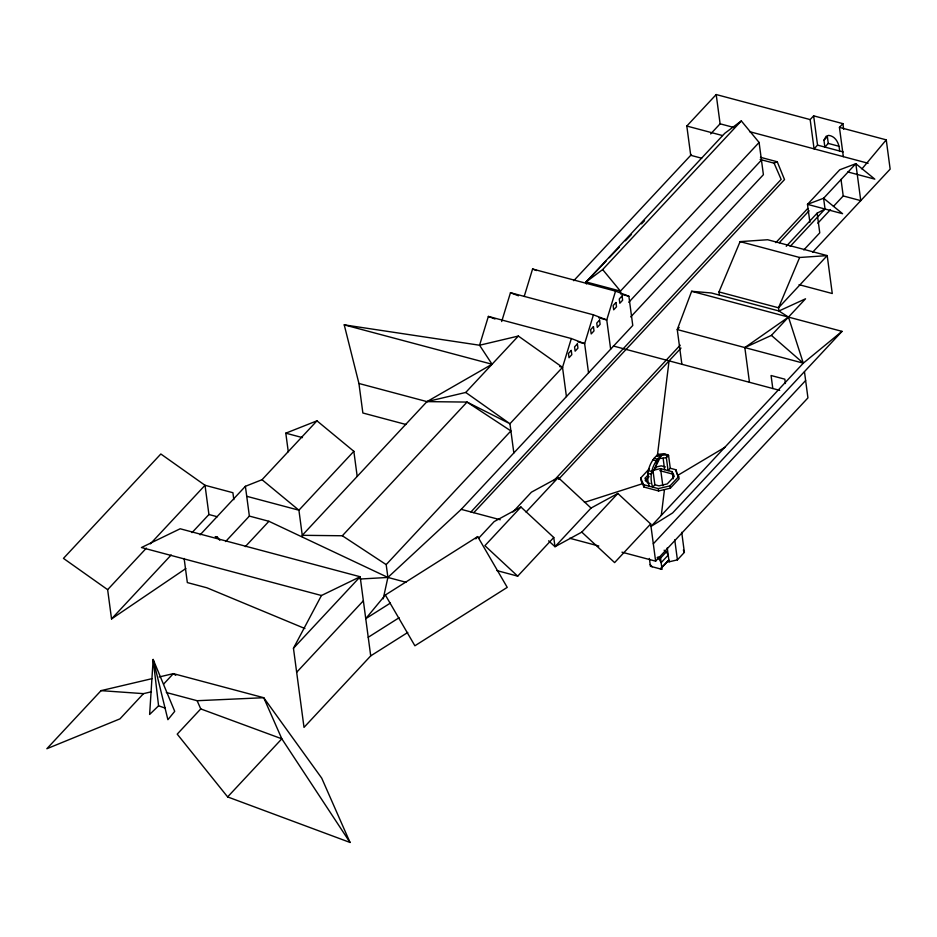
<?xml version="1.0" encoding="UTF-8"?>
<svg xmlns="http://www.w3.org/2000/svg" width="937" height="937" viewBox="0 0 937 937"><rect width="100%" height="100%" fill="white"/><g stroke="black" fill="none" stroke-linecap="round" stroke-linejoin="round"><path stroke-width="1.41" d="M655.841 468.102L656.732 460.863M657.27 456.518L669.065 360.874M661.288 515.35L664.474 489.571M383.21 598.837L387.895 577.438L386.185 564.613L342.333 535.765L302.264 535.308L426.967 401.622L492.054 364.247L479.568 345.238L344.23 324.858L358.93 383.479L362.865 412.994L405.908 424.473M649.247 486.209C645.335 475.047 648.896 461.941 657.997 454.445L663.982 453.672L668.549 455.323L670.271 468.254L668.069 470.608L666.348 457.678L667.413 454.586L661.428 455.359L657.997 454.445M588.541 372.879L584.641 343.645L571.324 338.538L488.364 316.425L479.568 345.238L518.348 336.055L562.528 367.351L566.428 396.585M501.682 321.532L510.466 292.719L593.437 314.832L606.754 319.939L610.655 349.173M524.205 296.455L532.579 269.013L615.55 291.126L628.868 296.233L632.768 325.467L461.238 509.353L387.895 577.438L360.171 579.031M513.839 452.969L509.939 423.735L562.528 367.351L571.324 338.538M593.437 314.832L584.641 343.645L577.942 341.853M615.55 291.126L606.754 319.939L598.72 317.795M691.647 291.29L842.012 331.358L672.637 512.937L650.992 526.442L803.314 363.158L788.474 317.093L778.963 310.99L711.382 292.976L691.647 291.29L677.252 329.566L681.878 364.282M719.417 295.12L718.995 291.922L740.101 241.617L767.672 239.743L827.207 255.614L832.267 293.527L799.062 284.672M718.995 291.922L778.53 307.793L827.207 255.614L799.636 257.488L778.53 307.793L778.963 310.99L805.539 298.798L771.409 335.387L744.833 347.58L749.459 382.296M293.457 648.252L321.45 595.51L360.159 576.747L370.712 655.877L304.01 727.381L293.457 648.252L360.159 576.747L180.162 528.773L141.452 547.536L321.45 595.51M823.951 140.222L827.359 136.568L828.273 143.42L824.865 147.074L823.951 140.222L826.094 136.298L828.648 135.385C836.015 136.181 839.575 144.333 839.505 150.974M385.353 595.007L414.892 645.78L507.233 587.382L477.694 536.596L385.353 595.007L365.746 618.666L390.378 603.088M475.832 538.857L477.694 536.596M861.946 168.883L886.25 139.859L839.435 127.385L843.335 156.655M163.694 684.022L173.345 673.633L263.73 697.714L321.731 778.155L350.04 842.457L227.632 796.918L177.222 734.128L200.752 708.911L197.133 700.712L166.317 692.502M185.842 568.548L111.538 618.912L107.638 589.666L146.395 548.122M150.365 543.87L205.016 485.284L232.903 492.71L233.828 499.667M111.538 618.912L171.166 554.997M192.026 532.626L208.928 514.518L205.016 485.284L160.836 453.988L63.458 558.382L107.638 589.666M200.108 534.851L245.389 486.303L262.032 479.709L316.964 420.83L353.846 451.318L357.196 476.418M225.618 541.551L249.371 516.088L245.389 486.303M152.087 678.634L101.055 690.639L46.85 748.733L119.959 718.866L143.478 693.649L151.349 691.799M245.295 546.634L268.931 521.3L387.895 577.438L405.99 582.264M353.846 451.318L298.915 510.196L302.51 537.147M701.672 158.224L690.721 155.308L686.809 126.038L716.196 94.543L810.165 119.585L813.644 115.848L842.913 123.649L843.651 129.224M358.93 383.479L426.967 401.622L465.748 392.451L518.348 336.055M573.737 280.713L691.459 154.523M710.668 133.921L720.108 123.813L716.196 94.543M342.333 535.765L467.036 402.078L509.939 423.735L465.748 392.451M586.375 283.946L586.105 281.955L724.769 133.312L741.319 120.92L759.099 142.459L763.397 174.68L630.718 316.917M759.099 142.459L620.435 291.114L586.105 281.955L602.655 269.563L741.319 120.92M628.762 302.3L761.453 160.063M386.185 564.613L510.899 430.926L467.036 402.078L426.967 401.622M296.666 672.274L363.369 600.769M470.96 511.942L781.153 179.412L774.114 163.19L760.141 159.466M473.771 512.691L784.515 179.576L777.241 161.773L760.457 157.299M813.644 115.848L817.544 145.118L814.066 148.854L810.165 119.585M839.435 127.385L842.913 123.649M227.632 796.918L281.826 738.813L263.73 697.714L197.133 700.712M478.561 538.318L494.15 521.604L520.949 507.022L553.767 537.498L554.997 546.704L581.795 532.122L617.846 493.471L650.665 523.947L655.631 561.158L621.957 552.186M679.196 327.47L677.252 329.566L803.314 363.158L842.012 331.358M512.914 512.012L531.431 492.171L558.229 477.577L591.048 508.053L617.846 493.471M520.949 507.022L484.897 545.674L517.704 576.15L553.767 537.498M553.767 480.716L680.203 345.167M775.836 242.648L807.717 208.482M526.079 512.059L558.229 477.577M558.569 479.322L680.988 348.095M779.291 242.718L809.076 210.778M786.248 246.302L817.134 213.191L825.04 209.021L823.6 198.246L855.832 163.694L874.818 179.143L847.833 171.951M790.172 246.408L825.04 209.021M817.825 223.182L830.522 209.572M833.45 206.421L843.218 195.95L841.016 179.435M803.817 249.933L819.758 232.844L817.134 213.191M812.625 252.24L890.15 169.129L886.25 139.859M591.048 508.053L554.997 546.704L548.637 540.813M670.271 468.254L675.893 469.753L679.149 478.76L670.342 488.189L658.606 490.953L643.93 487.041L640.99 480.376L640.685 478.034L649.482 468.605M645.64 480.904L645.265 478.034L648.252 474.825M645.288 480.669L649.06 476.628M648.193 470.597L653.148 471.826L654.869 484.757L652.667 487.123C648.767 475.961 652.328 462.855 661.428 455.359C657.821 461.426 655.443 468.582 650.946 474.192L647.514 473.279M640.685 478.034L643.614 484.71L658.301 488.622L670.037 485.858L678.833 476.429M650.665 523.947L614.613 562.598L581.795 532.122M653.312 543.8L805.621 380.527M655.631 561.158L807.94 397.885L804.473 371.837M660.21 558.475L666.383 551.858L664.122 550.206M667.472 561.38L660.421 568.946L668.889 560.115L667.472 561.38L669.112 561.813L677.416 559.869L684.385 552.385L681.714 532.321M586.105 281.955L606.262 260.849M609.284 257.675L619.357 247.122M625.401 240.786L631.456 234.449M641.529 223.896L644.551 220.722M158.576 705.819L149.627 714.462L153.164 659.461L174.727 711.347L167.899 719.71L153.164 659.461L158.576 705.819L165.299 708.126M744.833 347.58L788.474 317.093M368.229 637.277L399.103 617.741M370.712 655.877L407.771 632.452M677.674 475.422L725.273 447.09M774.114 163.19L777.241 161.773M288.28 451.763L285.797 433.175L316.964 420.83M584.442 502.373L642.466 483.703M654.694 467.376L661.217 465.841L665.434 466.966M653.628 470.233L660.538 468.605L672.18 471.709L674.253 476.418L667.273 483.902L658.98 485.858L654.869 484.757M159.173 676.959L173.345 673.633L175.734 675.319M215.604 537.252L217.489 537.206L219.797 540.286M101.055 690.639L143.478 693.649M828.273 143.42L838.92 146.254M817.544 145.118L843.159 151.946M720.108 123.813L734.151 127.549M749.553 131.66L868.119 163.261M686.809 126.038L722.427 135.525M843.218 195.95L860.763 200.635L855.832 163.694L839.728 169.796L807.495 204.348L809.884 222.245M740.101 241.617L799.636 257.488M622.168 294.452L628.868 296.233M613.384 346.022L779.689 390.354M559.717 366.601L562.528 367.351M344.23 324.858L492.054 364.247M665.118 454.41L668.549 455.323L666.348 457.678L660.362 458.451L660.105 456.46L656.673 455.546M654.12 458.287L657.54 459.2L657.809 461.191L652.855 459.95M659.789 470.655L673.551 474.321M650.079 483.48L647.338 482.754L645.265 478.034M285.797 433.175L302.464 437.614M657.903 556.941L660.491 557.632L662.049 569.38L650.419 566.276L649.376 558.452M461.238 509.353L500.206 519.742M569.673 538.248L598.79 546.013M246.724 496.294L298.915 510.196L262.032 479.709M496.915 570.598L517.704 576.15M249.371 516.088L268.931 521.3M208.928 514.518L217.29 516.744M215.217 536.596L217.489 537.206M200.752 708.911L281.826 738.813L350.04 842.457M532.579 269.013L536.573 270.547M510.466 292.719L518.466 295.787M488.364 316.425L495.017 318.978M304.923 628.54L206.901 587.792L187.341 582.58L184.132 558.475M657.071 557.773L659.332 559.424L661.159 562.657L668.21 555.091L666.383 551.858M771.409 335.387L803.314 363.158M650.184 564.578L652.222 566.768M602.655 269.563L620.435 291.114L620.833 294.089M676.795 473.419L678.564 477.425M683.354 550.031L684.385 552.385M785.417 383.514L784.831 379.18L771.069 375.514L772.802 388.515M675.893 469.753L676.209 472.084M672.18 471.709L673.129 478.866M670.037 485.858L670.342 488.189M674.734 539.806L677.416 559.869M663.115 458.205L664.638 469.695M660.538 468.605L662.834 485.799M667.249 547.876L669.112 561.813M658.301 488.622L658.606 490.953M643.614 484.71L643.93 487.041M571.254 350.438L568.443 353.448L569.005 357.711L571.816 354.701L571.254 350.438M577.379 343.867L574.568 346.889L575.131 351.141L577.942 348.131L577.379 343.867M593.437 326.65L590.626 329.672L591.2 333.923L593.999 330.913L593.437 326.65M599.563 320.091L596.752 323.101L597.314 327.364L600.125 324.354L599.563 320.091M615.949 302.522L613.138 305.544L613.7 309.796L616.511 306.786L615.949 302.522M622.063 295.963L619.263 298.973L619.826 303.237L622.636 300.227L622.063 295.963M823.6 198.246L807.495 204.348L842.586 213.706L823.6 198.246"/></g></svg>
